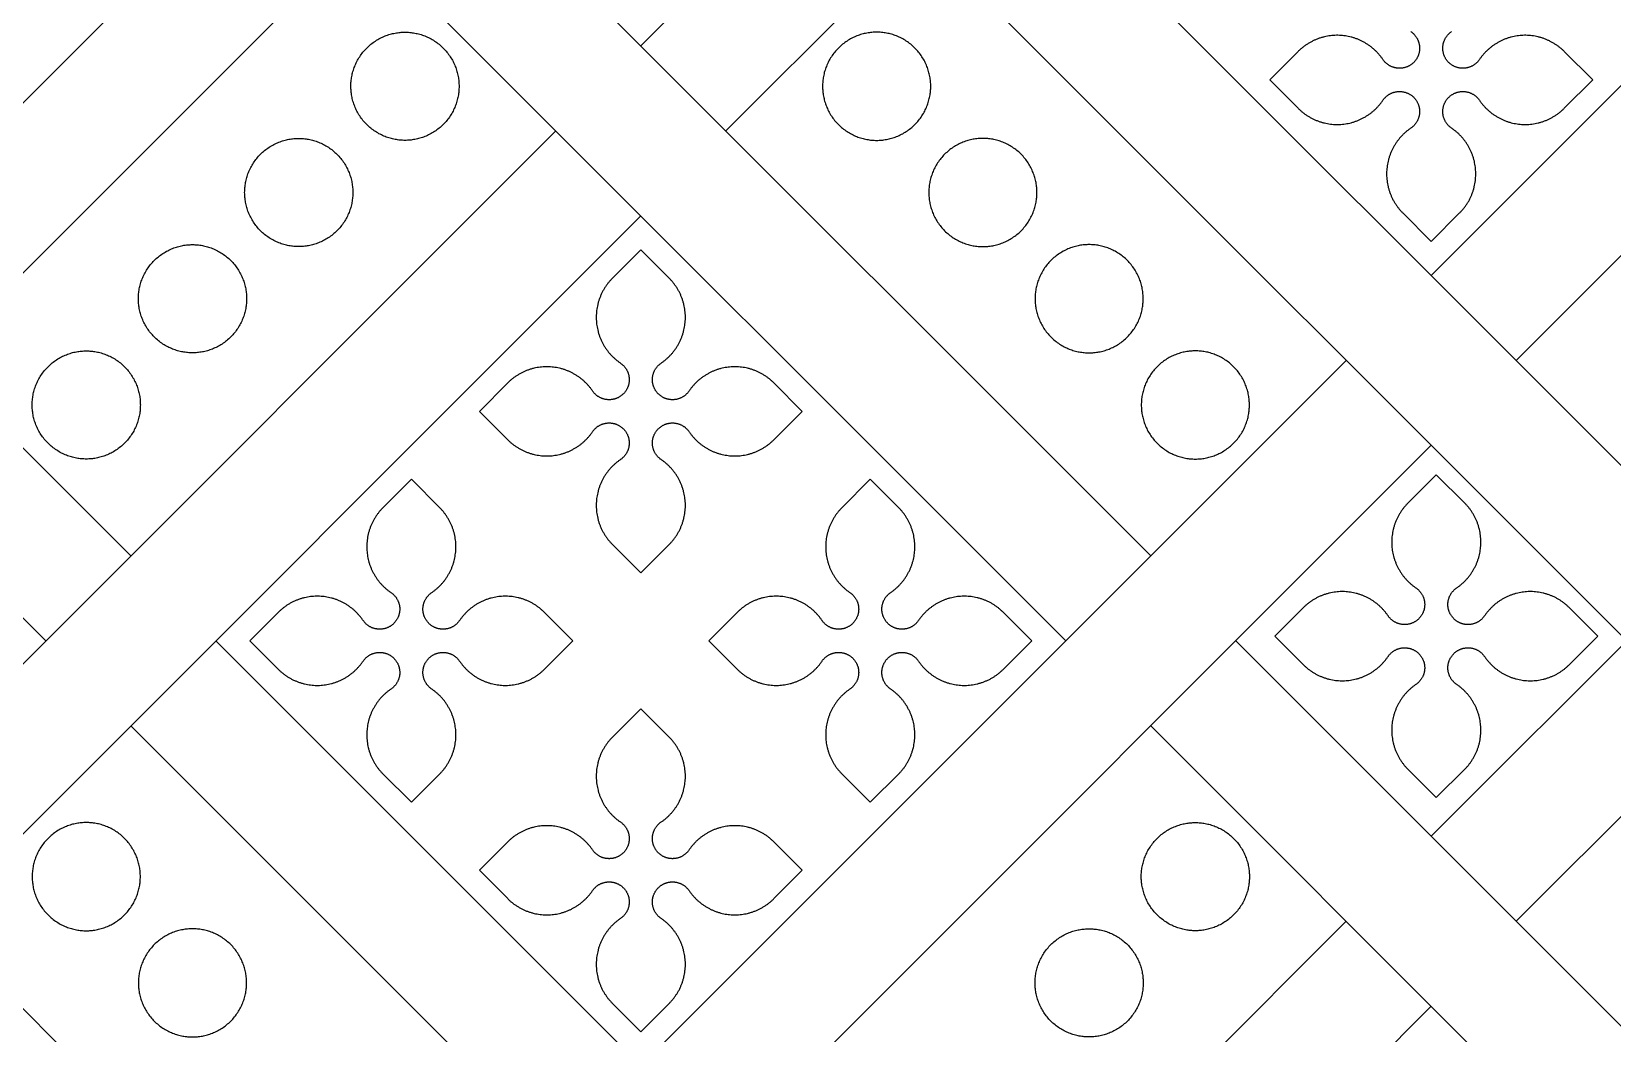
# Model space of a CAD drawing. Header units: millimetres. Extents: x -117 to 119, y -123 to 112.
# Drawn here: x -85.39 to -77.02, y 80.61 to 85.92 of the extents above; entities that cross this region are included whole.
import ezdxf

# ---------------------------------------------------------------- set-up
doc = ezdxf.new("R2010")
doc.units = ezdxf.units.MM
doc.header["$MEASUREMENT"] = 0
doc.layers.add('Layer 03', color=5, linetype='Continuous')

msp = doc.modelspace()

# ---------------------------------------------------------------- linework, layer by layer
at = {"layer": 'Layer 03'}
for p, q in [((-78.4271, 89.5822), (-82.166, 85.8434)), ((-77.9767, 89.1318), (-81.7155, 85.393)), ((-82.6164, 88.366), (-86.3552, 84.6272)), ((-74.2379, 88.366), (-77.9767, 84.6272)), ((-82.166, 87.9155), (-85.9048, 84.1767)), ((-73.7874, 87.9155), (-77.5262, 84.1767)), ((-83.202, 86.8795), (-79.4632, 83.1407)), ((-89.058, 86.429), (-85.3192, 82.6902)), ((-83.6525, 86.429), (-79.9137, 82.6902)), ((-80.6794, 86.429), (-76.9406, 82.6902)), ((-78.6821, 85.8137), (-78.8326, 85.6632)), ((-77.1208, 85.6632), (-77.2713, 85.8137)), ((-78.8326, 85.6632), (-78.6821, 85.5128)), ((-77.2713, 85.5128), (-77.1208, 85.6632)), ((-82.6164, 85.393), (-86.3552, 81.6541)), ((-74.2379, 85.393), (-77.9767, 81.6541)), ((-82.166, 84.9425), (-85.9048, 81.2037)), ((-78.1272, 84.9578), (-77.9767, 84.8074)), ((-77.9767, 84.8074), (-77.8262, 84.9578)), ((-73.7874, 84.9425), (-77.5262, 81.2037)), ((-82.166, 84.7623), (-82.3164, 84.6118)), ((-82.0155, 84.6118), (-82.166, 84.7623)), ((-78.4271, 84.1767), (-82.166, 80.4379)), ((-82.8714, 84.0569), (-83.0218, 83.9064)), ((-81.3101, 83.9064), (-81.4606, 84.0569)), ((-83.0218, 83.9064), (-82.8714, 83.756)), ((-81.4606, 83.756), (-81.3101, 83.9064)), ((-77.9767, 83.7263), (-81.7155, 79.9874)), ((-83.3822, 83.5461), (-83.5327, 83.3956)), ((-83.2317, 83.3956), (-83.3822, 83.5461)), ((-80.9497, 83.5461), (-81.1002, 83.3956)), ((-80.7992, 83.3956), (-80.9497, 83.5461)), ((-77.9496, 83.5706), (-78.1001, 83.4201)), ((-77.7991, 83.4201), (-77.9496, 83.5706)), ((-82.3164, 83.201), (-82.166, 83.0506)), ((-82.166, 83.0506), (-82.0155, 83.201)), ((-78.655, 82.8652), (-78.8055, 82.7147)), ((-77.0937, 82.7147), (-77.2442, 82.8652)), ((-84.0876, 82.8407), (-84.2381, 82.6902)), ((-82.5263, 82.6902), (-82.6768, 82.8407)), ((-81.6551, 82.8407), (-81.8056, 82.6902)), ((-80.0938, 82.6902), (-80.2443, 82.8407)), ((-78.8055, 82.7147), (-78.655, 82.5643)), ((-77.2442, 82.5643), (-77.0937, 82.7147)), ((-87.3913, 82.6902), (-83.6525, 78.9514)), ((-84.2381, 82.6902), (-84.0876, 82.5397)), ((-82.6768, 82.5397), (-82.5263, 82.6902)), ((-81.8056, 82.6902), (-81.6551, 82.5397)), ((-80.2443, 82.5397), (-80.0938, 82.6902)), ((-79.0127, 82.6902), (-75.2739, 78.9514)), ((-82.166, 82.3298), (-82.3164, 82.1794)), ((-82.0155, 82.1794), (-82.166, 82.3298)), ((-84.8687, 82.2397), (-81.1299, 78.5009)), ((-79.4632, 82.2397), (-75.7244, 78.5009)), ((-83.5327, 81.9848), (-83.3822, 81.8343)), ((-83.3822, 81.8343), (-83.2317, 81.9848)), ((-81.1002, 81.9848), (-80.9497, 81.8343)), ((-80.9497, 81.8343), (-80.7992, 81.9848)), ((-78.1001, 82.0093), (-77.9496, 81.8589)), ((-77.9496, 81.8589), (-77.7991, 82.0093)), ((-82.8714, 81.6244), (-83.0218, 81.474)), ((-81.3101, 81.474), (-81.4606, 81.6244)), ((-83.0218, 81.474), (-82.8714, 81.3235)), ((-81.4606, 81.3235), (-81.3101, 81.474)), ((-78.4271, 81.2037), (-82.166, 77.4649)), ((-82.3164, 80.7686), (-82.166, 80.6181)), ((-82.166, 80.6181), (-82.0155, 80.7686)), ((-77.9767, 80.7532), (-81.7155, 77.0144))]:
    msp.add_line(p, q, dxfattribs=at)
for points in [[(-88.6075, 86.8795), (-84.8687, 83.1407)], [(-80.229, 86.8795), (-76.4902, 83.1407)], [(-84.4183, 82.6902), (-80.6794, 78.9514)]]:
    msp.add_lwpolyline(points, dxfattribs=at)
for points, weights, knots in [([(-83.1293, 85.6294), (-83.1293, 85.9161), (-83.416, 85.9161), (-83.7027, 85.9161), (-83.7027, 85.6294), (-83.7027, 85.3428), (-83.416, 85.3428), (-83.1293, 85.3428), (-83.1293, 85.6294)], [1, 0.707106781187, 1, 0.707106781187, 1, 0.707106781187, 1, 0.707106781187, 1], [0, 0, 0, 1.413717, 1.413717, 2.827433, 2.827433, 4.24115, 4.24115, 5.654867, 5.654867, 5.654867]), ([(-81.2026, 85.6294), (-81.2026, 85.9161), (-80.9159, 85.9161), (-80.6293, 85.9161), (-80.6293, 85.6294), (-80.6293, 85.3428), (-80.9159, 85.3428), (-81.2026, 85.3428), (-81.2026, 85.6294)], [1, 0.707106781187, 1, 0.707106781187, 1, 0.707106781187, 1, 0.707106781187, 1], [0, 0, 0, 1.413717, 1.413717, 2.827433, 2.827433, 4.24115, 4.24115, 5.654867, 5.654867, 5.654867]), ([(-78.2326, 85.7713), (-78.3101, 85.8853), (-78.4473, 85.8982), (-78.5846, 85.9112), (-78.6821, 85.8137)], [1, 0.904854530767, 1, 0.904854553452, 0.999999954631], [57.47857, 57.47857, 57.47857, 58.287656, 58.287656, 59.096742, 59.096742, 59.096742]), ([(-78.0848, 85.9191), (-78.0433, 85.891), (-78.0386, 85.8411), (-78.0339, 85.7913), (-78.0693, 85.7559), (-78.1047, 85.7205), (-78.1546, 85.7252), (-78.2044, 85.7299), (-78.2326, 85.7713)], [0.999999954625, 0.904841668341, 1, 0.904841645653, 1, 0.904841645653, 1, 0.904841645653, 1], [56.303123, 56.303123, 56.303123, 56.596984, 56.596984, 56.890846, 56.890846, 57.184708, 57.184708, 57.47857, 57.47857, 57.47857]), ([(-77.7208, 85.7713), (-77.7489, 85.7299), (-77.7988, 85.7252), (-77.8487, 85.7205), (-77.8841, 85.7559), (-77.9195, 85.7913), (-77.9147, 85.8411), (-77.91, 85.891), (-77.8686, 85.9191)], [0.999999954625, 0.904841668341, 1, 0.904841645653, 1, 0.904841645653, 1, 0.904841668341, 0.999999954625], [50.555428, 50.555428, 50.555428, 50.849289, 50.849289, 51.143151, 51.143151, 51.437013, 51.437013, 51.730874, 51.730874, 51.730874]), ([(-77.2713, 85.8137), (-77.3688, 85.9112), (-77.506, 85.8982), (-77.6433, 85.8853), (-77.7208, 85.7713)], [1, 0.904854530768, 1, 0.904854553452, 0.999999954631], [48.937255, 48.937255, 48.937255, 49.746341, 49.746341, 50.555428, 50.555428, 50.555428]), ([(-78.6821, 85.5128), (-78.5846, 85.4153), (-78.4473, 85.4282), (-78.3101, 85.4412), (-78.2326, 85.5552)], [1, 0.904854530768, 1, 0.904854530768, 1], [60.432969, 60.432969, 60.432969, 61.242055, 61.242055, 62.051142, 62.051142, 62.051142]), ([(-78.2326, 85.5552), (-78.2044, 85.5966), (-78.1546, 85.6013), (-78.1047, 85.606), (-78.0693, 85.5706), (-78.0339, 85.5352), (-78.0386, 85.4853), (-78.0433, 85.4355), (-78.0848, 85.4073)], [1, 0.904841645653, 1, 0.904841645653, 1, 0.904841645653, 1, 0.904841645653, 1], [62.051142, 62.051142, 62.051142, 62.345003, 62.345003, 62.638865, 62.638865, 62.932727, 62.932727, 63.226588, 63.226588, 63.226588]), ([(-77.8686, 85.4073), (-77.91, 85.4355), (-77.9147, 85.4853), (-77.9195, 85.5352), (-77.8841, 85.5706), (-77.8487, 85.606), (-77.7988, 85.6013), (-77.7489, 85.5966), (-77.7208, 85.5552)], [1, 0.904841645653, 1, 0.904841645653, 1, 0.904841645653, 1, 0.904841645653, 1], [44.807409, 44.807409, 44.807409, 45.101271, 45.101271, 45.395132, 45.395132, 45.688994, 45.688994, 45.982856, 45.982856, 45.982856]), ([(-77.7208, 85.5552), (-77.6433, 85.4412), (-77.506, 85.4282), (-77.3688, 85.4153), (-77.2713, 85.5128)], [1, 0.904854530768, 1, 0.904854530768, 1], [45.982856, 45.982856, 45.982856, 46.791942, 46.791942, 47.601028, 47.601028, 47.601028]), ([(-78.0848, 85.4073), (-78.1987, 85.3298), (-78.2117, 85.1926), (-78.2246, 85.0553), (-78.1272, 84.9578)], [1, 0.904863889332, 1, 0.904863889332, 1], [40.235161, 40.235161, 40.235161, 41.044166, 41.044166, 41.853171, 41.853171, 41.853171]), ([(-77.8262, 84.9578), (-77.7287, 85.0553), (-77.7417, 85.1926), (-77.7546, 85.3298), (-77.8686, 85.4073)], [0.999999954636, 0.904863912014, 1, 0.904863889332, 1], [43.189398, 43.189398, 43.189398, 43.998403, 43.998403, 44.807409, 44.807409, 44.807409]), ([(-83.6924, 85.0664), (-83.6924, 85.353), (-83.9791, 85.353), (-84.2657, 85.353), (-84.2657, 85.0664), (-84.2657, 84.7797), (-83.9791, 84.7797), (-83.6924, 84.7797), (-83.6924, 85.0664)], [1, 0.707106781187, 1, 0.707106781187, 1, 0.707106781187, 1, 0.707106781187, 1], [0, 0, 0, 1.413717, 1.413717, 2.827433, 2.827433, 4.24115, 4.24115, 5.654867, 5.654867, 5.654867]), ([(-80.6395, 85.0664), (-80.6395, 85.353), (-80.3529, 85.353), (-80.0662, 85.353), (-80.0662, 85.0664), (-80.0662, 84.7797), (-80.3529, 84.7797), (-80.6395, 84.7797), (-80.6395, 85.0664)], [1, 0.707106781187, 1, 0.707106781187, 1, 0.707106781187, 1, 0.707106781187, 1], [0, 0, 0, 1.413717, 1.413717, 2.827433, 2.827433, 4.24115, 4.24115, 5.654867, 5.654867, 5.654867]), ([(-84.2555, 84.5033), (-84.2555, 84.79), (-84.5421, 84.79), (-84.8288, 84.79), (-84.8288, 84.5033), (-84.8288, 84.2166), (-84.5421, 84.2166), (-84.2555, 84.2166), (-84.2555, 84.5033)], [1, 0.707106781187, 1, 0.707106781187, 1, 0.707106781187, 1, 0.707106781187, 1], [0, 0, 0, 1.413717, 1.413717, 2.827433, 2.827433, 4.24115, 4.24115, 5.654867, 5.654867, 5.654867]), ([(-80.0765, 84.5033), (-80.0765, 84.79), (-79.7898, 84.79), (-79.5031, 84.79), (-79.5031, 84.5033), (-79.5031, 84.2166), (-79.7898, 84.2166), (-80.0765, 84.2166), (-80.0765, 84.5033)], [1, 0.707106781187, 1, 0.707106781187, 1, 0.707106781187, 1, 0.707106781187, 1], [0, 0, 0, 1.413717, 1.413717, 2.827433, 2.827433, 4.24115, 4.24115, 5.654867, 5.654867, 5.654867]), ([(-82.3164, 84.6118), (-82.4139, 84.5144), (-82.401, 84.3771), (-82.388, 84.2399), (-82.274, 84.1624)], [1, 0.904863889332, 1, 0.904863912014, 0.999999954636], [54.685112, 54.685112, 54.685112, 55.494117, 55.494117, 56.303123, 56.303123, 56.303123]), ([(-82.0579, 84.1624), (-81.9439, 84.2399), (-81.931, 84.3771), (-81.918, 84.5144), (-82.0155, 84.6118)], [0.999999954636, 0.904863912014, 1, 0.904863889332, 1], [51.730874, 51.730874, 51.730874, 52.53988, 52.53988, 53.348885, 53.348885, 53.348885]), ([(-84.8185, 83.9402), (-84.8185, 84.2269), (-85.1052, 84.2269), (-85.3919, 84.2269), (-85.3919, 83.9402), (-85.3919, 83.6536), (-85.1052, 83.6536), (-84.8185, 83.6536), (-84.8185, 83.9402)], [1, 0.707106781187, 1, 0.707106781187, 1, 0.707106781187, 1, 0.707106781187, 1], [0, 0, 0, 1.413717, 1.413717, 2.827433, 2.827433, 4.24115, 4.24115, 5.654867, 5.654867, 5.654867]), ([(-79.5134, 83.9402), (-79.5134, 84.2269), (-79.2267, 84.2269), (-78.94, 84.2269), (-78.94, 83.9402), (-78.94, 83.6536), (-79.2267, 83.6536), (-79.5134, 83.6536), (-79.5134, 83.9402)], [1, 0.707106781187, 1, 0.707106781187, 1, 0.707106781187, 1, 0.707106781187, 1], [0, 0, 0, 1.413717, 1.413717, 2.827433, 2.827433, 4.24115, 4.24115, 5.654867, 5.654867, 5.654867]), ([(-82.4219, 84.0145), (-82.4994, 84.1285), (-82.6366, 84.1414), (-82.7739, 84.1544), (-82.8714, 84.0569)], [1, 0.904854530768, 1, 0.904854530768, 1], [57.47857, 57.47857, 57.47857, 58.287656, 58.287656, 59.096742, 59.096742, 59.096742]), ([(-82.274, 84.1624), (-82.2326, 84.1342), (-82.2279, 84.0844), (-82.2232, 84.0345), (-82.2586, 83.9991), (-82.294, 83.9637), (-82.3438, 83.9684), (-82.3937, 83.9731), (-82.4219, 84.0145)], [0.999999954625, 0.904841668341, 1, 0.904841645654, 1, 0.904841645654, 1, 0.904841645654, 1], [56.303123, 56.303123, 56.303123, 56.596984, 56.596984, 56.890846, 56.890846, 57.184708, 57.184708, 57.47857, 57.47857, 57.47857]), ([(-81.9101, 84.0145), (-81.9382, 83.9731), (-81.9881, 83.9684), (-82.0379, 83.9637), (-82.0733, 83.9991), (-82.1087, 84.0345), (-82.104, 84.0844), (-82.0993, 84.1342), (-82.0579, 84.1624)], [0.999999954625, 0.904841668341, 1, 0.904841645653, 1, 0.904841645653, 1, 0.904841668341, 0.999999954625], [50.555428, 50.555428, 50.555428, 50.849289, 50.849289, 51.143151, 51.143151, 51.437013, 51.437013, 51.730874, 51.730874, 51.730874]), ([(-81.4606, 84.0569), (-81.558, 84.1544), (-81.6953, 84.1414), (-81.8325, 84.1285), (-81.9101, 84.0145)], [1, 0.904854530768, 1, 0.904854553452, 0.999999954631], [48.937255, 48.937255, 48.937255, 49.746341, 49.746341, 50.555428, 50.555428, 50.555428]), ([(-82.8714, 83.756), (-82.7739, 83.6585), (-82.6366, 83.6714), (-82.4994, 83.6844), (-82.4219, 83.7984)], [1, 0.904854530768, 1, 0.904854530768, 1], [60.432969, 60.432969, 60.432969, 61.242055, 61.242055, 62.051142, 62.051142, 62.051142]), ([(-82.4219, 83.7984), (-82.3937, 83.8398), (-82.3438, 83.8445), (-82.294, 83.8492), (-82.2586, 83.8138), (-82.2232, 83.7784), (-82.2279, 83.7285), (-82.2326, 83.6787), (-82.274, 83.6505)], [1, 0.904841645653, 1, 0.904841645653, 1, 0.904841645653, 1, 0.904841668341, 0.999999954625], [62.051142, 62.051142, 62.051142, 62.345003, 62.345003, 62.638865, 62.638865, 62.932727, 62.932727, 63.226588, 63.226588, 63.226588]), ([(-82.0579, 83.6505), (-82.0993, 83.6787), (-82.104, 83.7285), (-82.1087, 83.7784), (-82.0733, 83.8138), (-82.0379, 83.8492), (-81.9881, 83.8445), (-81.9382, 83.8398), (-81.9101, 83.7984)], [0.999999954625, 0.904841668341, 1, 0.904841645653, 1, 0.904841645653, 1, 0.904841645653, 1], [44.807409, 44.807409, 44.807409, 45.101271, 45.101271, 45.395132, 45.395132, 45.688994, 45.688994, 45.982856, 45.982856, 45.982856]), ([(-81.9101, 83.7984), (-81.8325, 83.6844), (-81.6953, 83.6714), (-81.558, 83.6585), (-81.4606, 83.756)], [1, 0.904854530768, 1, 0.904854553452, 0.999999954631], [45.982856, 45.982856, 45.982856, 46.791942, 46.791942, 47.601028, 47.601028, 47.601028]), ([(-82.274, 83.6505), (-82.388, 83.573), (-82.401, 83.4358), (-82.4139, 83.2985), (-82.3164, 83.201)], [0.999999954636, 0.904863912014, 1, 0.904863889332, 1], [40.235161, 40.235161, 40.235161, 41.044166, 41.044166, 41.853171, 41.853171, 41.853171]), ([(-82.0155, 83.201), (-81.918, 83.2985), (-81.931, 83.4358), (-81.9439, 83.573), (-82.0579, 83.6505)], [1, 0.904863889332, 1, 0.904863912014, 0.999999954636], [43.189398, 43.189398, 43.189398, 43.998404, 43.998404, 44.807409, 44.807409, 44.807409]), ([(-83.5327, 83.3956), (-83.6302, 83.2981), (-83.6172, 83.1609), (-83.6043, 83.0236), (-83.4903, 82.9461)], [1, 0.904863889332, 1, 0.904863912014, 0.999999954636], [54.685112, 54.685112, 54.685112, 55.494117, 55.494117, 56.303123, 56.303123, 56.303123]), ([(-83.2741, 82.9461), (-83.1601, 83.0236), (-83.1472, 83.1609), (-83.1342, 83.2981), (-83.2317, 83.3956)], [1, 0.904863889332, 1, 0.904863912014, 0.999999954636], [51.730874, 51.730874, 51.730874, 52.53988, 52.53988, 53.348885, 53.348885, 53.348885]), ([(-81.1002, 83.3956), (-81.1977, 83.2981), (-81.1847, 83.1609), (-81.1718, 83.0236), (-81.0578, 82.9461)], [1, 0.904863889332, 1, 0.904863889332, 1], [54.685112, 54.685112, 54.685112, 55.494117, 55.494117, 56.303123, 56.303123, 56.303123]), ([(-80.8416, 82.9461), (-80.7277, 83.0236), (-80.7147, 83.1609), (-80.7018, 83.2981), (-80.7992, 83.3956)], [0.999999954636, 0.904863912014, 1, 0.904863889332, 1], [51.730874, 51.730874, 51.730874, 52.53988, 52.53988, 53.348885, 53.348885, 53.348885]), ([(-78.1001, 83.4201), (-78.1976, 83.3227), (-78.1846, 83.1854), (-78.1717, 83.0482), (-78.0577, 82.9707)], [1, 0.904863889332, 1, 0.904863889332, 1], [31.693684, 31.693684, 31.693684, 32.50269, 32.50269, 33.311695, 33.311695, 33.311695]), ([(-77.8415, 82.9707), (-77.7276, 83.0482), (-77.7146, 83.1854), (-77.7017, 83.3227), (-77.7991, 83.4201)], [1, 0.904863889332, 1, 0.904863889332, 1], [28.739447, 28.739447, 28.739447, 29.548452, 29.548452, 30.357457, 30.357457, 30.357457]), ([(-78.2055, 82.8228), (-78.283, 82.9368), (-78.4203, 82.9497), (-78.5575, 82.9627), (-78.655, 82.8652)], [1, 0.904854530768, 1, 0.904854530768, 1], [34.487142, 34.487142, 34.487142, 35.296228, 35.296228, 36.105314, 36.105314, 36.105314]), ([(-78.0577, 82.9707), (-78.0163, 82.9425), (-78.0116, 82.8927), (-78.0068, 82.8428), (-78.0422, 82.8074), (-78.0776, 82.772), (-78.1275, 82.7767), (-78.1774, 82.7814), (-78.2055, 82.8228)], [1, 0.904841645654, 1, 0.904841645654, 1, 0.904841645654, 1, 0.904841645654, 1], [33.311695, 33.311695, 33.311695, 33.605557, 33.605557, 33.899418, 33.899418, 34.19328, 34.19328, 34.487142, 34.487142, 34.487142]), ([(-77.6937, 82.8228), (-77.7219, 82.7814), (-77.7717, 82.7767), (-77.8216, 82.772), (-77.857, 82.8074), (-77.8924, 82.8428), (-77.8877, 82.8927), (-77.883, 82.9425), (-77.8415, 82.9707)], [1, 0.904841645653, 1, 0.904841645653, 1, 0.904841645653, 1, 0.904841645653, 1], [27.564, 27.564, 27.564, 27.857861, 27.857861, 28.151723, 28.151723, 28.445585, 28.445585, 28.739447, 28.739447, 28.739447]), ([(-77.2442, 82.8652), (-77.3417, 82.9627), (-77.479, 82.9497), (-77.6162, 82.9368), (-77.6937, 82.8228)], [1, 0.904854530768, 1, 0.904854530768, 1], [25.945827, 25.945827, 25.945827, 26.754913, 26.754913, 27.564, 27.564, 27.564]), ([(-83.6381, 82.7982), (-83.7156, 82.9122), (-83.8529, 82.9252), (-83.9901, 82.9382), (-84.0876, 82.8407)], [1, 0.904854530768, 1, 0.904854553452, 0.999999954631], [57.47857, 57.47857, 57.47857, 58.287656, 58.287656, 59.096742, 59.096742, 59.096742]), ([(-83.4903, 82.9461), (-83.4489, 82.918), (-83.4441, 82.8681), (-83.4394, 82.8183), (-83.4748, 82.7828), (-83.5102, 82.7474), (-83.5601, 82.7521), (-83.6099, 82.7568), (-83.6381, 82.7982)], [0.999999954625, 0.904841668341, 1, 0.904841645654, 1, 0.904841645654, 1, 0.904841645654, 1], [56.303123, 56.303123, 56.303123, 56.596984, 56.596984, 56.890846, 56.890846, 57.184708, 57.184708, 57.47857, 57.47857, 57.47857]), ([(-83.1263, 82.7982), (-83.1545, 82.7568), (-83.2043, 82.7521), (-83.2542, 82.7474), (-83.2896, 82.7828), (-83.325, 82.8183), (-83.3203, 82.8681), (-83.3155, 82.918), (-83.2741, 82.9461)], [0.999999954625, 0.904841668341, 1, 0.904841645653, 1, 0.904841645653, 1, 0.904841645653, 1], [50.555428, 50.555428, 50.555428, 50.849289, 50.849289, 51.143151, 51.143151, 51.437013, 51.437013, 51.730874, 51.730874, 51.730874]), ([(-82.6768, 82.8407), (-82.7743, 82.9382), (-82.9115, 82.9252), (-83.0488, 82.9122), (-83.1263, 82.7982)], [1, 0.904854530768, 1, 0.904854553452, 0.999999954631], [48.937255, 48.937255, 48.937255, 49.746341, 49.746341, 50.555428, 50.555428, 50.555428]), ([(-81.2056, 82.7982), (-81.2831, 82.9122), (-81.4204, 82.9252), (-81.5576, 82.9382), (-81.6551, 82.8407)], [1, 0.904854530768, 1, 0.904854553452, 0.999999954631], [57.47857, 57.47857, 57.47857, 58.287656, 58.287656, 59.096742, 59.096742, 59.096742]), ([(-81.0578, 82.9461), (-81.0164, 82.918), (-81.0117, 82.8681), (-81.0069, 82.8183), (-81.0423, 82.7828), (-81.0777, 82.7474), (-81.1276, 82.7521), (-81.1775, 82.7568), (-81.2056, 82.7982)], [1, 0.904841645654, 1, 0.904841645654, 1, 0.904841645654, 1, 0.904841645654, 1], [56.303123, 56.303123, 56.303123, 56.596985, 56.596985, 56.890846, 56.890846, 57.184708, 57.184708, 57.47857, 57.47857, 57.47857]), ([(-80.6938, 82.7982), (-80.722, 82.7568), (-80.7718, 82.7521), (-80.8217, 82.7474), (-80.8571, 82.7828), (-80.8925, 82.8183), (-80.8878, 82.8681), (-80.8831, 82.918), (-80.8416, 82.9461)], [1, 0.904841645653, 1, 0.904841645653, 1, 0.904841645653, 1, 0.904841668341, 0.999999954625], [50.555428, 50.555428, 50.555428, 50.849289, 50.849289, 51.143151, 51.143151, 51.437013, 51.437013, 51.730874, 51.730874, 51.730874]), ([(-80.2443, 82.8407), (-80.3418, 82.9382), (-80.4791, 82.9252), (-80.6163, 82.9122), (-80.6938, 82.7982)], [0.999999954631, 0.904854553452, 1, 0.904854530768, 1], [48.937255, 48.937255, 48.937255, 49.746341, 49.746341, 50.555428, 50.555428, 50.555428]), ([(-83.6381, 82.5822), (-83.6099, 82.6236), (-83.5601, 82.6283), (-83.5102, 82.633), (-83.4748, 82.5976), (-83.4394, 82.5621), (-83.4441, 82.5123), (-83.4489, 82.4624), (-83.4903, 82.4343)], [1, 0.904841645654, 1, 0.904841645654, 1, 0.904841645654, 1, 0.904841645654, 1], [62.051142, 62.051142, 62.051142, 62.345003, 62.345003, 62.638865, 62.638865, 62.932727, 62.932727, 63.226588, 63.226588, 63.226588]), ([(-83.2741, 82.4343), (-83.3155, 82.4624), (-83.3203, 82.5123), (-83.325, 82.5621), (-83.2896, 82.5976), (-83.2542, 82.633), (-83.2043, 82.6283), (-83.1545, 82.6236), (-83.1263, 82.5822)], [1, 0.904841645653, 1, 0.904841645653, 1, 0.904841645653, 1, 0.904841645653, 1], [44.807409, 44.807409, 44.807409, 45.101271, 45.101271, 45.395132, 45.395132, 45.688994, 45.688994, 45.982856, 45.982856, 45.982856]), ([(-81.2056, 82.5822), (-81.1775, 82.6236), (-81.1276, 82.6283), (-81.0777, 82.633), (-81.0423, 82.5976), (-81.0069, 82.5621), (-81.0117, 82.5123), (-81.0164, 82.4624), (-81.0578, 82.4343)], [0.999999954625, 0.904841668341, 1, 0.904841645653, 1, 0.904841645653, 1, 0.904841645653, 1], [62.051142, 62.051142, 62.051142, 62.345003, 62.345003, 62.638865, 62.638865, 62.932727, 62.932727, 63.226588, 63.226588, 63.226588]), ([(-80.8416, 82.4343), (-80.8831, 82.4624), (-80.8878, 82.5123), (-80.8925, 82.5621), (-80.8571, 82.5976), (-80.8217, 82.633), (-80.7718, 82.6283), (-80.722, 82.6236), (-80.6938, 82.5822)], [1, 0.904841645653, 1, 0.904841645653, 1, 0.904841645653, 1, 0.904841645653, 1], [44.807409, 44.807409, 44.807409, 45.101271, 45.101271, 45.395132, 45.395132, 45.688994, 45.688994, 45.982856, 45.982856, 45.982856]), ([(-78.2055, 82.6067), (-78.1774, 82.6481), (-78.1275, 82.6528), (-78.0776, 82.6575), (-78.0422, 82.6221), (-78.0068, 82.5867), (-78.0116, 82.5368), (-78.0163, 82.487), (-78.0577, 82.4588)], [1, 0.904841645654, 1, 0.904841645654, 1, 0.904841645654, 1, 0.904841645654, 1], [39.059714, 39.059714, 39.059714, 39.353575, 39.353575, 39.647437, 39.647437, 39.941299, 39.941299, 40.235161, 40.235161, 40.235161]), ([(-77.8415, 82.4588), (-77.883, 82.487), (-77.8877, 82.5368), (-77.8924, 82.5867), (-77.857, 82.6221), (-77.8216, 82.6575), (-77.7717, 82.6528), (-77.7219, 82.6481), (-77.6937, 82.6067)], [1, 0.904841645653, 1, 0.904841645653, 1, 0.904841645653, 1, 0.904841645653, 1], [21.815981, 21.815981, 21.815981, 22.109843, 22.109843, 22.403704, 22.403704, 22.697566, 22.697566, 22.991428, 22.991428, 22.991428]), ([(-84.0876, 82.5397), (-83.9901, 82.4422), (-83.8529, 82.4552), (-83.7156, 82.4682), (-83.6381, 82.5822)], [1, 0.904854530768, 1, 0.904854530768, 1], [60.432969, 60.432969, 60.432969, 61.242055, 61.242055, 62.051142, 62.051142, 62.051142]), ([(-83.1263, 82.5822), (-83.0488, 82.4682), (-82.9115, 82.4552), (-82.7743, 82.4422), (-82.6768, 82.5397)], [1, 0.904854530768, 1, 0.904854530768, 1], [45.982856, 45.982856, 45.982856, 46.791942, 46.791942, 47.601028, 47.601028, 47.601028]), ([(-81.6551, 82.5397), (-81.5576, 82.4422), (-81.4204, 82.4552), (-81.2831, 82.4682), (-81.2056, 82.5822)], [1, 0.904854530768, 1, 0.904854553452, 0.999999954631], [60.432969, 60.432969, 60.432969, 61.242055, 61.242055, 62.051142, 62.051142, 62.051142]), ([(-80.6938, 82.5822), (-80.6163, 82.4682), (-80.4791, 82.4552), (-80.3418, 82.4422), (-80.2443, 82.5397)], [1, 0.904854530768, 1, 0.904854530768, 1], [45.982856, 45.982856, 45.982856, 46.791942, 46.791942, 47.601028, 47.601028, 47.601028]), ([(-78.655, 82.5643), (-78.5575, 82.4668), (-78.4203, 82.4797), (-78.283, 82.4927), (-78.2055, 82.6067)], [1, 0.904854530768, 1, 0.904854530768, 1], [37.441541, 37.441541, 37.441541, 38.250627, 38.250627, 39.059714, 39.059714, 39.059714]), ([(-77.6937, 82.6067), (-77.6162, 82.4927), (-77.479, 82.4797), (-77.3417, 82.4668), (-77.2442, 82.5643)], [1, 0.904854530768, 1, 0.904854530768, 1], [22.991428, 22.991428, 22.991428, 23.800514, 23.800514, 24.6096, 24.6096, 24.6096]), ([(-78.0577, 82.4588), (-78.1717, 82.3813), (-78.1846, 82.2441), (-78.1976, 82.1068), (-78.1001, 82.0093)], [1, 0.904863889332, 1, 0.904863889332, 1], [40.235161, 40.235161, 40.235161, 41.044166, 41.044166, 41.853171, 41.853171, 41.853171]), ([(-77.7991, 82.0093), (-77.7017, 82.1068), (-77.7146, 82.2441), (-77.7276, 82.3813), (-77.8415, 82.4588)], [1, 0.904863889332, 1, 0.904863889332, 1], [20.19797, 20.19797, 20.19797, 21.006976, 21.006976, 21.815981, 21.815981, 21.815981]), ([(-83.4903, 82.4343), (-83.6043, 82.3568), (-83.6172, 82.2195), (-83.6302, 82.0823), (-83.5327, 81.9848)], [1, 0.904863889332, 1, 0.904863912014, 0.999999954636], [40.235161, 40.235161, 40.235161, 41.044166, 41.044166, 41.853171, 41.853171, 41.853171]), ([(-83.2317, 81.9848), (-83.1342, 82.0823), (-83.1472, 82.2195), (-83.1601, 82.3568), (-83.2741, 82.4343)], [1, 0.904863889332, 1, 0.904863912014, 0.999999954636], [43.189398, 43.189398, 43.189398, 43.998404, 43.998404, 44.807409, 44.807409, 44.807409]), ([(-81.0578, 82.4343), (-81.1718, 82.3568), (-81.1847, 82.2195), (-81.1977, 82.0823), (-81.1002, 81.9848)], [1, 0.904863889332, 1, 0.904863889332, 1], [40.235161, 40.235161, 40.235161, 41.044166, 41.044166, 41.853171, 41.853171, 41.853171]), ([(-80.7992, 81.9848), (-80.7018, 82.0823), (-80.7147, 82.2195), (-80.7277, 82.3568), (-80.8416, 82.4343)], [1, 0.904863889332, 1, 0.904863889332, 1], [43.189398, 43.189398, 43.189398, 43.998403, 43.998403, 44.807409, 44.807409, 44.807409]), ([(-82.3164, 82.1794), (-82.4139, 82.0819), (-82.401, 81.9446), (-82.388, 81.8074), (-82.274, 81.7299)], [1, 0.904863889332, 1, 0.904863912014, 0.999999954636], [54.685112, 54.685112, 54.685112, 55.494117, 55.494117, 56.303123, 56.303123, 56.303123]), ([(-82.0579, 81.7299), (-81.9439, 81.8074), (-81.931, 81.9446), (-81.918, 82.0819), (-82.0155, 82.1794)], [0.999999954636, 0.904863912014, 1, 0.904863912014, 0.999999954636], [51.730874, 51.730874, 51.730874, 52.53988, 52.53988, 53.348885, 53.348885, 53.348885]), ([(-85.3919, 81.4402), (-85.3919, 81.7268), (-85.1052, 81.7268), (-84.8185, 81.7268), (-84.8185, 81.4402), (-84.8185, 81.1535), (-85.1052, 81.1535), (-85.3919, 81.1535), (-85.3919, 81.4402)], [1, 0.707106781187, 1, 0.707106781187, 1, 0.707106781187, 1, 0.707106781187, 1], [0, 0, 0, 1.413717, 1.413717, 2.827433, 2.827433, 4.24115, 4.24115, 5.654867, 5.654867, 5.654867]), ([(-82.4219, 81.582), (-82.4994, 81.696), (-82.6366, 81.709), (-82.7739, 81.7219), (-82.8714, 81.6244)], [1, 0.904854530767, 1, 0.904854553452, 0.999999954631], [57.47857, 57.47857, 57.47857, 58.287656, 58.287656, 59.096742, 59.096742, 59.096742]), ([(-82.274, 81.7299), (-82.2326, 81.7017), (-82.2279, 81.6519), (-82.2232, 81.602), (-82.2586, 81.5666), (-82.294, 81.5312), (-82.3438, 81.5359), (-82.3937, 81.5406), (-82.4219, 81.582)], [0.999999954625, 0.904841668341, 1, 0.904841645653, 1, 0.904841645653, 1, 0.904841645653, 1], [56.303123, 56.303123, 56.303123, 56.596984, 56.596984, 56.890846, 56.890846, 57.184708, 57.184708, 57.47857, 57.47857, 57.47857]), ([(-81.9101, 81.582), (-81.9382, 81.5406), (-81.9881, 81.5359), (-82.0379, 81.5312), (-82.0733, 81.5666), (-82.1087, 81.602), (-82.104, 81.6519), (-82.0993, 81.7017), (-82.0579, 81.7299)], [0.999999954625, 0.904841668341, 1, 0.904841645653, 1, 0.904841645653, 1, 0.904841668341, 0.999999954625], [50.555428, 50.555428, 50.555428, 50.849289, 50.849289, 51.143151, 51.143151, 51.437013, 51.437013, 51.730874, 51.730874, 51.730874]), ([(-81.4606, 81.6244), (-81.558, 81.7219), (-81.6953, 81.709), (-81.8325, 81.696), (-81.9101, 81.582)], [1, 0.904854530768, 1, 0.904854553452, 0.999999954631], [48.937255, 48.937255, 48.937255, 49.746341, 49.746341, 50.555428, 50.555428, 50.555428]), ([(-78.94, 81.4402), (-78.94, 81.7268), (-79.2267, 81.7268), (-79.5134, 81.7268), (-79.5134, 81.4402), (-79.5134, 81.1535), (-79.2267, 81.1535), (-78.94, 81.1535), (-78.94, 81.4402)], [1, 0.707106781187, 1, 0.707106781187, 1, 0.707106781187, 1, 0.707106781187, 1], [0, 0, 0, 1.413717, 1.413717, 2.827433, 2.827433, 4.24115, 4.24115, 5.654867, 5.654867, 5.654867]), ([(-82.8714, 81.3235), (-82.7739, 81.226), (-82.6366, 81.239), (-82.4994, 81.2519), (-82.4219, 81.3659)], [1, 0.904854530768, 1, 0.904854530768, 1], [60.432969, 60.432969, 60.432969, 61.242055, 61.242055, 62.051142, 62.051142, 62.051142]), ([(-82.4219, 81.3659), (-82.3937, 81.4073), (-82.3438, 81.412), (-82.294, 81.4167), (-82.2586, 81.3813), (-82.2232, 81.3459), (-82.2279, 81.296), (-82.2326, 81.2462), (-82.274, 81.218)], [1, 0.904841645653, 1, 0.904841645653, 1, 0.904841645653, 1, 0.904841645653, 1], [62.051142, 62.051142, 62.051142, 62.345003, 62.345003, 62.638865, 62.638865, 62.932727, 62.932727, 63.226588, 63.226588, 63.226588]), ([(-82.0579, 81.218), (-82.0993, 81.2462), (-82.104, 81.296), (-82.1087, 81.3459), (-82.0733, 81.3813), (-82.0379, 81.4167), (-81.9881, 81.412), (-81.9382, 81.4073), (-81.9101, 81.3659)], [1, 0.904841645653, 1, 0.904841645653, 1, 0.904841645653, 1, 0.904841645653, 1], [44.807409, 44.807409, 44.807409, 45.101271, 45.101271, 45.395132, 45.395132, 45.688994, 45.688994, 45.982856, 45.982856, 45.982856]), ([(-81.9101, 81.3659), (-81.8325, 81.2519), (-81.6953, 81.239), (-81.558, 81.226), (-81.4606, 81.3235)], [1, 0.904854530768, 1, 0.904854530768, 1], [45.982856, 45.982856, 45.982856, 46.791942, 46.791942, 47.601028, 47.601028, 47.601028]), ([(-82.274, 81.218), (-82.388, 81.1405), (-82.401, 81.0033), (-82.4139, 80.866), (-82.3164, 80.7686)], [1, 0.904863889332, 1, 0.904863889332, 1], [40.235161, 40.235161, 40.235161, 41.044166, 41.044166, 41.853171, 41.853171, 41.853171]), ([(-82.0155, 80.7686), (-81.918, 80.866), (-81.931, 81.0033), (-81.9439, 81.1405), (-82.0579, 81.218)], [0.999999954636, 0.904863912014, 1, 0.904863889332, 1], [43.189398, 43.189398, 43.189398, 43.998403, 43.998403, 44.807409, 44.807409, 44.807409]), ([(-84.8288, 80.8771), (-84.8288, 81.1638), (-84.5421, 81.1638), (-84.2555, 81.1638), (-84.2555, 80.8771), (-84.2555, 80.5904), (-84.5421, 80.5904), (-84.8288, 80.5904), (-84.8288, 80.8771)], [1, 0.707106781187, 1, 0.707106781187, 1, 0.707106781187, 1, 0.707106781187, 1], [0, 0, 0, 1.413717, 1.413717, 2.827433, 2.827433, 4.24115, 4.24115, 5.654867, 5.654867, 5.654867]), ([(-79.5031, 80.8771), (-79.5031, 81.1638), (-79.7898, 81.1638), (-80.0765, 81.1638), (-80.0765, 80.8771), (-80.0765, 80.5904), (-79.7898, 80.5904), (-79.5031, 80.5904), (-79.5031, 80.8771)], [1, 0.707106781187, 1, 0.707106781187, 1, 0.707106781187, 1, 0.707106781187, 1], [0, 0, 0, 1.413717, 1.413717, 2.827433, 2.827433, 4.24115, 4.24115, 5.654867, 5.654867, 5.654867])]:
    msp.add_rational_spline(points, weights, degree=2, knots=knots, dxfattribs=at)

doc.saveas('drawing.dxf')
